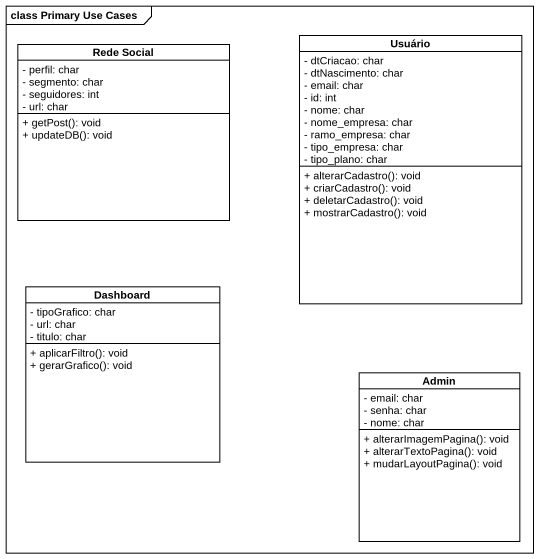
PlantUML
@startuml
mainframe class Primary Use Cases
hide circle
hide empty members
skinparam classAttributeIconSize 0
class "Rede Social" as Rede_Social {
  - perfil: char
  - segmento: char
  - seguidores: int
  - url: char
  + getPost(): void
  + updateDB(): void
}
class Usuário {
  - dtCriacao: char
  - dtNascimento: char
  - email: char
  - id: int
  - nome: char
  - nome_empresa: char
  - ramo_empresa: char
  - tipo_empresa: char
  - tipo_plano: char
  + alterarCadastro(): void
  + criarCadastro(): void
  + deletarCadastro(): void
  + mostrarCadastro(): void
}
class Dashboard {
  - tipoGrafico: char
  - url: char
  - titulo: char
  + aplicarFiltro(): void
  + gerarGrafico(): void
}
class Admin {
  - email: char
  - senha: char
  - nome: char
  + alterarImagemPagina(): void
  + alterarTextoPagina(): void
  + mudarLayoutPagina(): void
}
@enduml
